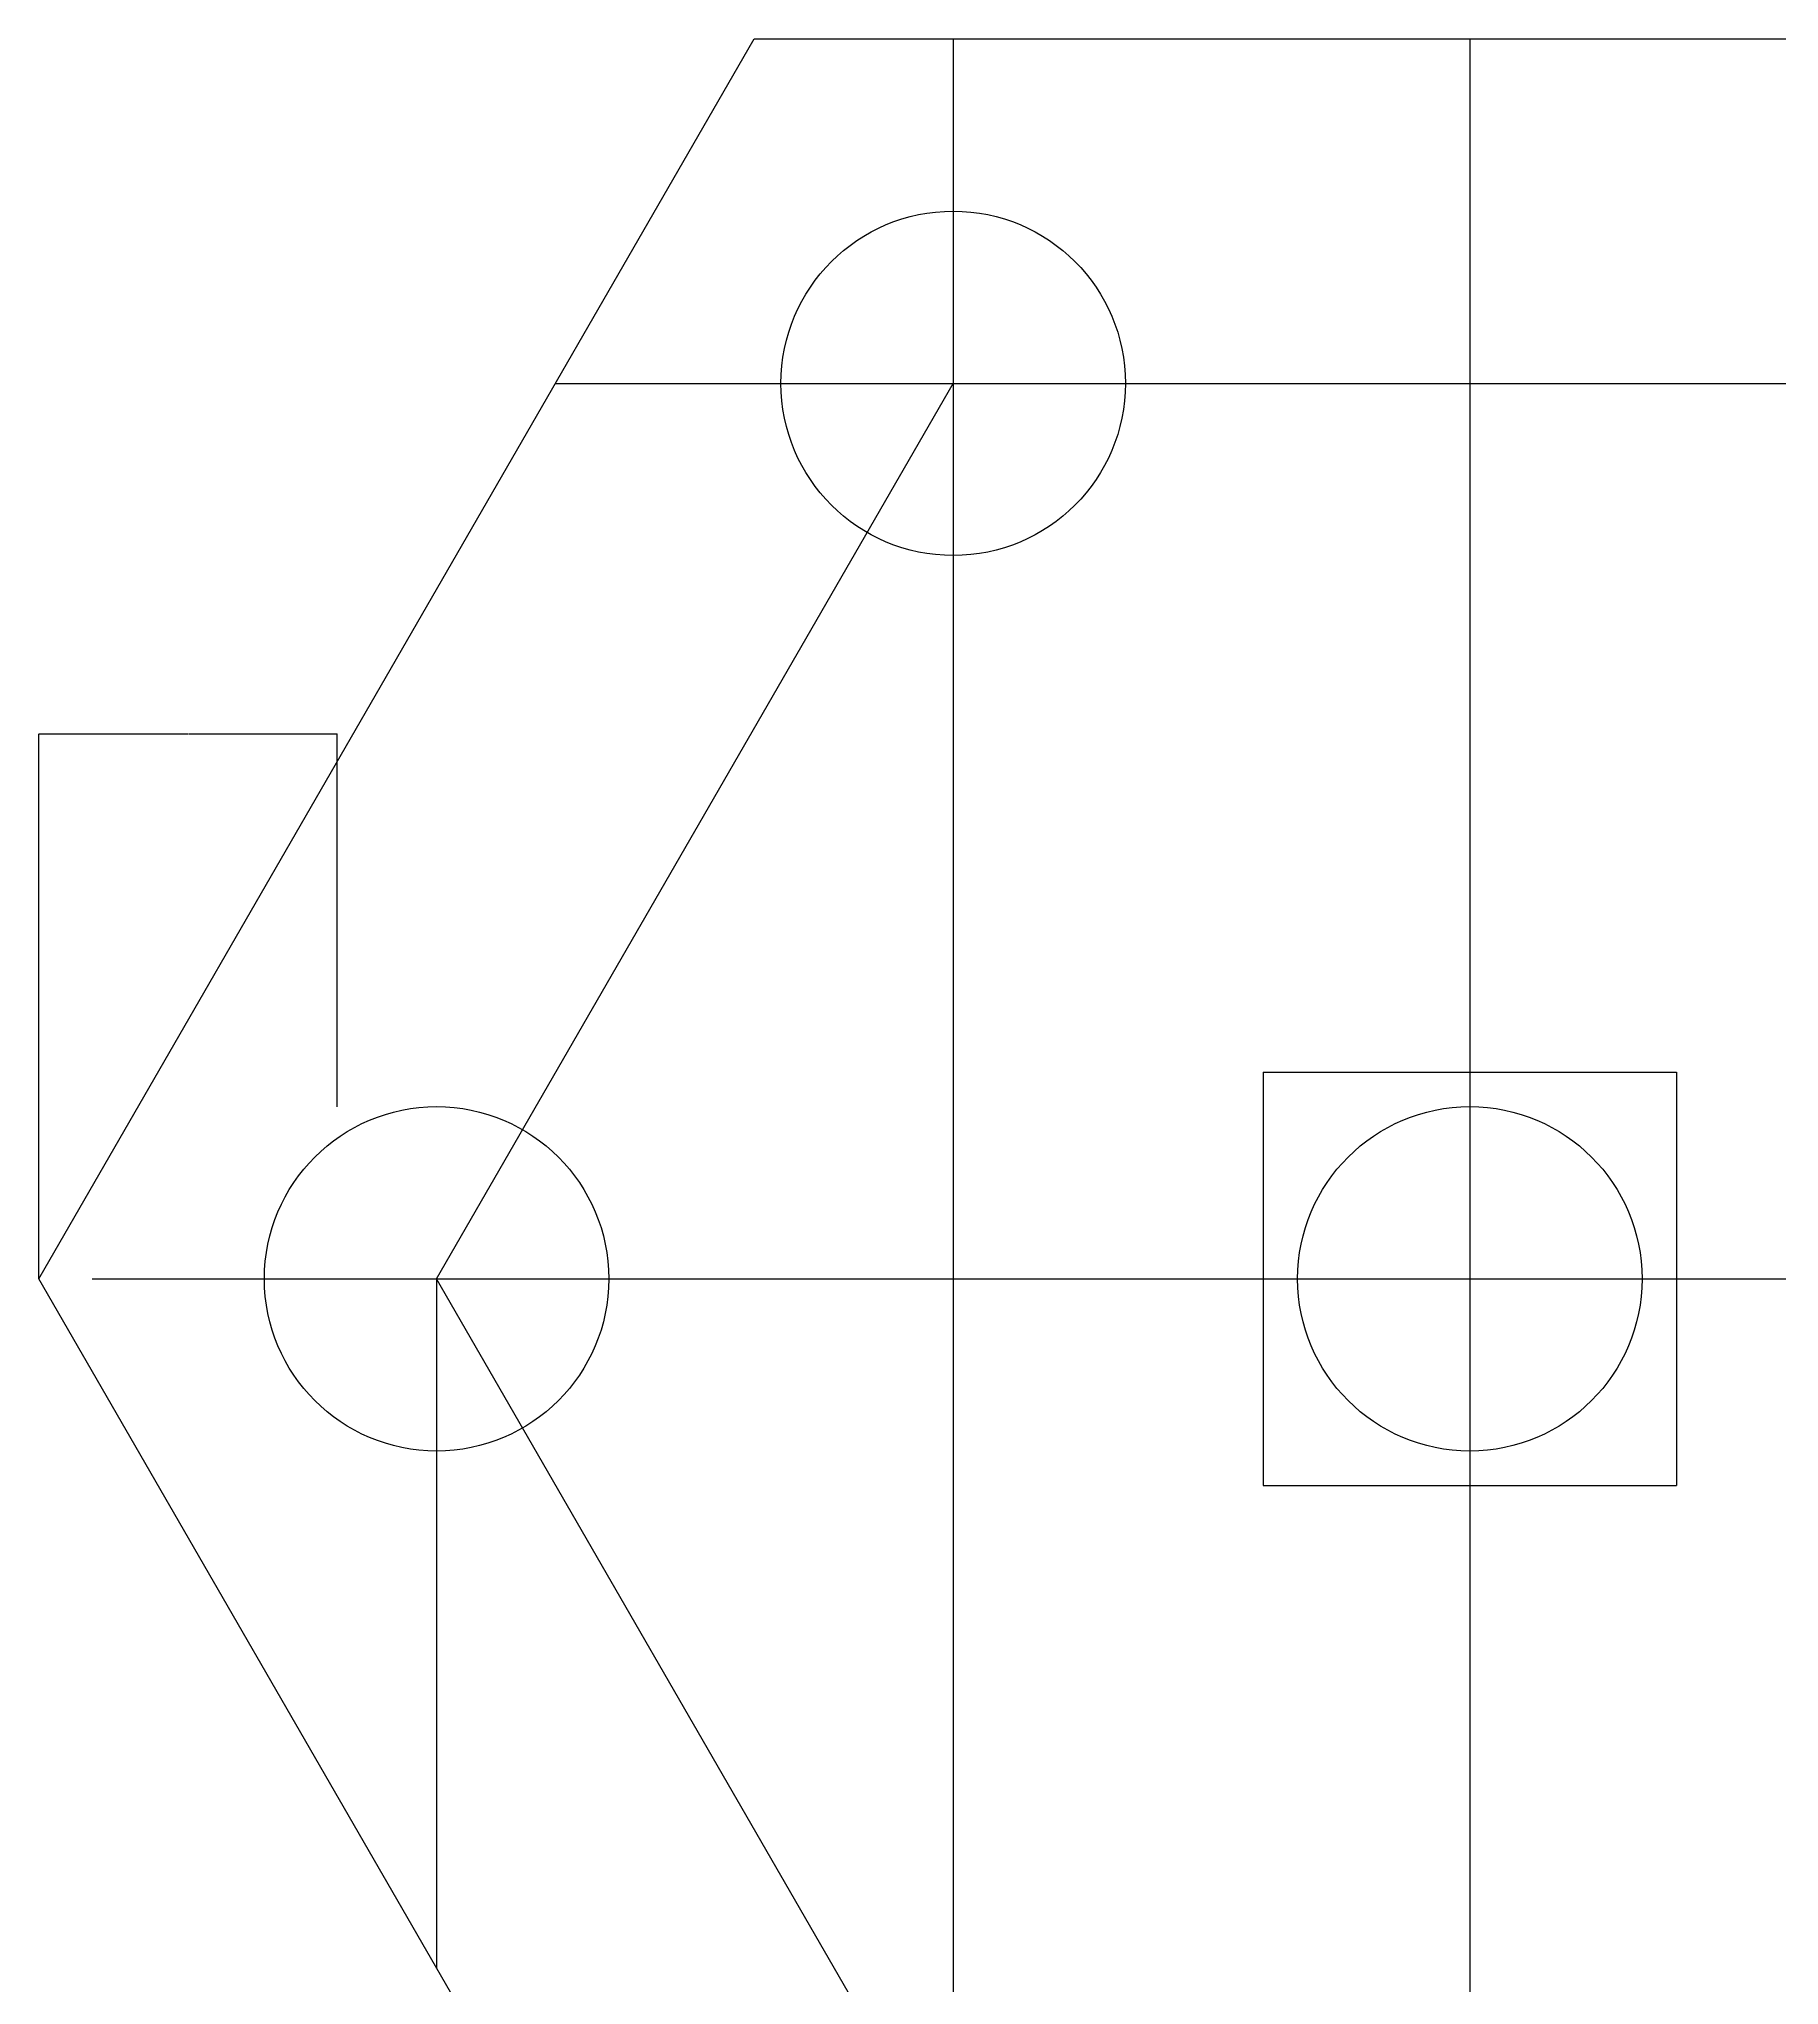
# Model space of a CAD drawing. Header units: metres. Extents: x 5647 to 73999, y 8406 to 50306.
# Drawn here: x 13071 to 15599, y 20863 to 23690 of the extents above; entities that cross this region are included whole.
import ezdxf

# ---------------------------------------------------------------- set-up
doc = ezdxf.new("R2010")
doc.units = ezdxf.units.M
for name, color, linetype in [('AXIS', 9, 'Continuous'), ('CCX', 7, 'Continuous'), ('LI', 7, 'Continuous'), ('LIS', 2, 'Continuous'), ('ZU', 2, 'Continuous')]:
    doc.layers.add(name, color=color, linetype=linetype)
doc.dimstyles.get("Standard").update_dxf_attribs({"dimtxt": 2.5, "dimasz": 2.5, "dimexe": 1.25, "dimexo": 0.625, "dimtad": 1, "dimcen": 2.5, "dimazin": 3, "dimtfac": 1, "dimtmove": 0, "dimatfit": 3})

# ---------------------------------------------------------------- blocks, each defined once
blk = doc.blocks.new('_CLOSEDFILLED')
at = {"color": 0, "linetype": 'BYBLOCK'}
blk.add_solid([(-1, 0), (0, 0), (-1, 0)], dxfattribs=at)
blk = doc.blocks.new('*D72')
for p, q in [((13071.39, 21888.64), (13071.39, 22680.1)), ((13071.64, 22680.1), (13287.55, 22680.1)), ((13288.55, 22680.1), (13504.46, 22680.1)), ((13504.71, 22138.63), (13504.71, 22680.1))]:
    blk.add_line(p, q)
at = {"layer": 'Defpoints'}
for p in [(13071.39, 22680.1), (13504.71, 22138.63), (13071.39, 21888.64)]:
    blk.add_point(p, dxfattribs=at)
at = {"layer": 'CCX', "xscale": 0.25, "yscale": 0.25, "rotation": 180}
blk.add_blockref('_CLOSEDFILLED', (13071.39, 22680.1), dxfattribs=at)
at = {"layer": 'CCX', "xscale": 0.25, "yscale": 0.25}
blk.add_blockref('_CLOSEDFILLED', (13504.71, 22680.1), dxfattribs=at)
at = {"layer": 'CCX', "insert": (13288.05, 22680.1), "char_height": 1, "attachment_point": 5}
blk.add_mtext('c', dxfattribs=at)

msp = doc.modelspace()

# ---------------------------------------------------------------- linework, layer by layer
at = {"layer": 'AXIS'}
for p, q in [((14399.32, 23689.57), (14399.32, 19327.6)), ((15149.71, 23689.57), (15149.71, 20087.71)), ((13648.94, 21888.64), (14399.32, 23189.31)), ((13821.78, 23189.31), (16477.65, 23189.31)), ((13148.68, 21888.64), (17150.75, 21888.64)), ((13648.94, 21888.64), (13648.94, 20887.57)), ((14399.32, 20587.97), (13648.94, 21888.64))]:
    msp.add_line(p, q, dxfattribs=at)
at = {"layer": 'LI'}
for centre in [(14399.32, 23189.31), (13648.94, 21888.64), (15149.71, 21888.64)]:
    msp.add_circle(centre, 250.13, dxfattribs=at)
at = {"layer": 'LIS'}
for p, q in [((13071.39, 21888.64), (14110.39, 23689.57)), ((14110.39, 23689.57), (16189.03, 23689.57)), ((13648.94, 21888.64), (14399.32, 23189.31)), ((14399.32, 23189.31), (15900.1, 23189.31)), ((14110.39, 20087.71), (13071.39, 21888.64)), ((14399.32, 20587.97), (13648.94, 21888.64))]:
    msp.add_line(p, q, dxfattribs=at)
at = {"layer": 'ZU'}
for p, q in [((14849.56, 22188.8), (15449.87, 22188.8)), ((14849.56, 22188.8), (14849.56, 21588.48)), ((15449.87, 22188.8), (15449.87, 21588.48)), ((14849.56, 21588.48), (15449.87, 21588.48))]:
    msp.add_line(p, q, dxfattribs=at)

# ---------------------------------------------------------------- dimensions: what is measured, and where the dimension line sits
at = {"layer": 'CCX'}
dim = msp.add_linear_dim(base=(13071.39, 22680.1), p1=(13071.39, 21888.64), p2=(13504.71, 22138.63), text='c', dimstyle='Standard', dxfattribs=at)
dim.commit()
dim.dimension.update_dxf_attribs({"geometry": '*D72', "text_midpoint": (13288.05, 22680.1)})

doc.saveas('drawing.dxf')
